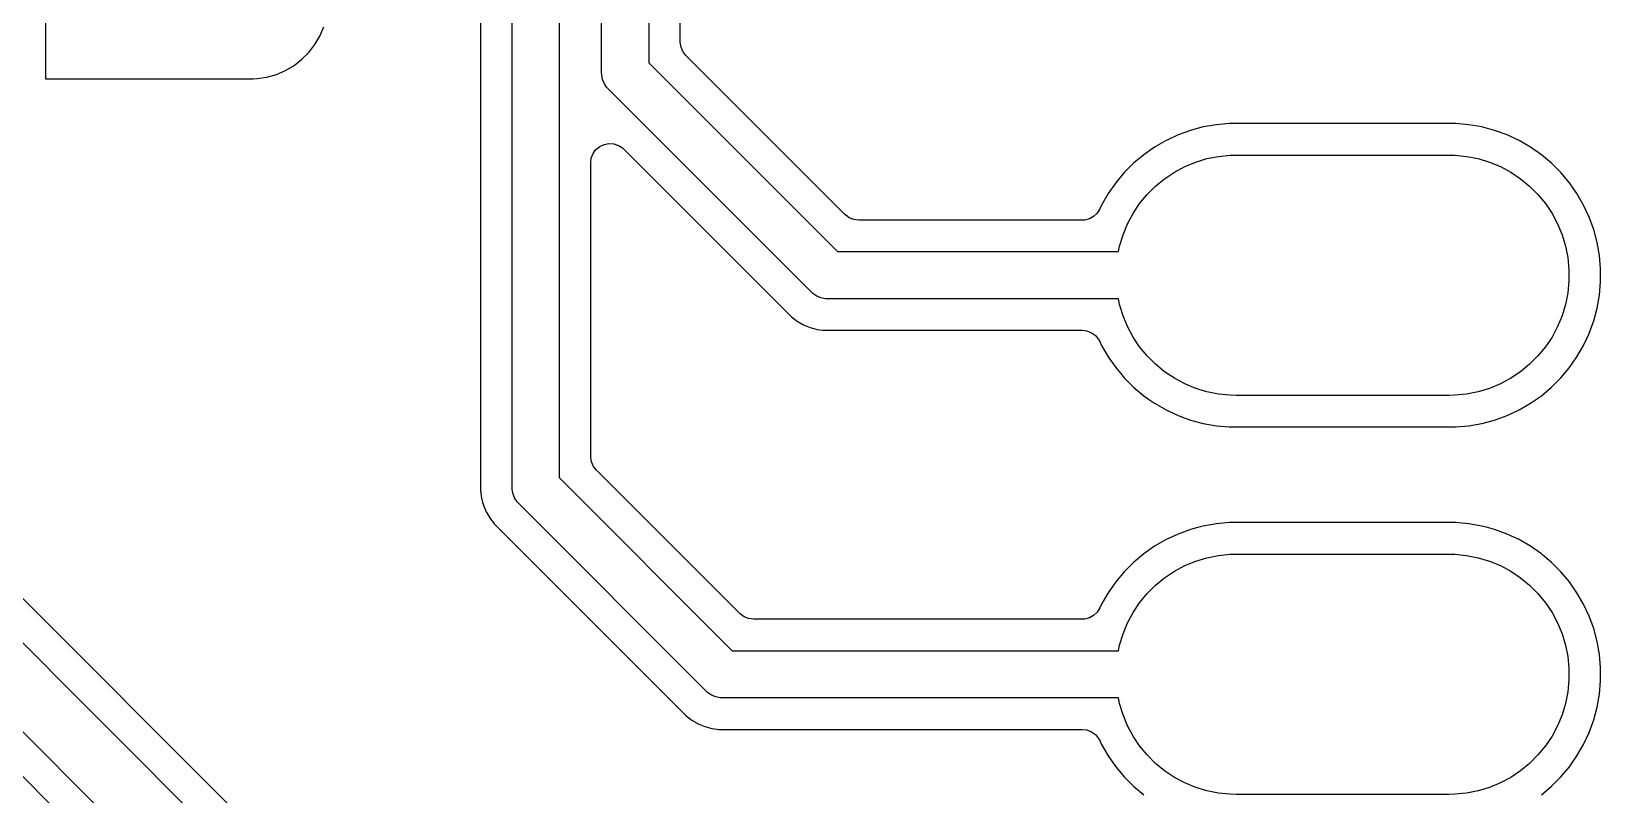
# Model space of a CAD drawing. Header units: millimetres. Extents: x 88 to 236, y -149 to -88.
# Drawn here: x 92.88 to 102.87, y -142.39 to -137.53 of the extents above; entities that cross this region are included whole.
import ezdxf

# ---------------------------------------------------------------- set-up
doc = ezdxf.new("R2010")
doc.units = ezdxf.units.MM
doc.layers.add('F.Cu', color=13, linetype='CONTINUOUS', true_color=0xc83434)

msp = doc.modelspace()

# ---------------------------------------------------------------- linework, layer by layer
at = {"layer": 'F.Cu', "linetype": 'CONTINUOUS'}
for p, q in [((96.81, -133.872894), (96.81, -137.727868)), ((96.51, -137.79), (96.51, -133.935026)), ((95.94, -140.43), (95.94, -134.072132)), ((96.24, -134.01), (96.24, -140.367868)), ((95.7395, -134.206543), (95.7395, -140.452973)), ((97.0105, -137.593456), (97.0105, -136.195544)), ((92.97, -137.33), (92.97, -137.829999)), ((95.409574, -143.723181), (89.236819, -137.550426)), ((94.684355, -137.611601), (94.716383, -137.557444)), ((94.716383, -137.557444), (94.716387, -137.557437)), ((94.716387, -137.557437), (94.74137, -137.499706)), ((89, -137.597158), (95.362842, -143.96)), ((94.601316, -137.705791), (94.645791, -137.661316)), ((94.645791, -137.661316), (94.684355, -137.611601)), ((97.010561, -137.597351), (97.0105, -137.593456)), ((97.015424, -137.628051), (97.010561, -137.597351)), ((97.027768, -137.656577), (97.015424, -137.628051)), ((97.046819, -137.681137), (97.027768, -137.656577)), ((94.439706, -137.80137), (94.497437, -137.776387)), ((94.497437, -137.776387), (94.497444, -137.776383)), ((94.497444, -137.776383), (94.551601, -137.744355)), ((94.551601, -137.744355), (94.601316, -137.705791)), ((96.81, -137.727868), (98.012132, -138.93)), ((98.058863, -138.693181), (97.046819, -137.681137)), ((95.138579, -144.301421), (88.658579, -137.821421)), ((92.97, -137.829999), (94.290961, -137.829999)), ((94.290961, -137.829999), (94.317152, -137.828765)), ((94.317152, -137.828765), (94.317159, -137.828764)), ((94.317159, -137.828764), (94.379282, -137.818925)), ((94.379282, -137.818925), (94.379288, -137.818924)), ((94.379288, -137.818924), (94.439706, -137.80137)), ((96.510722, -137.804703), (96.51, -137.79)), ((96.516459, -137.833543), (96.510722, -137.804703)), ((96.527712, -137.86071), (96.516459, -137.833543)), ((96.544048, -137.885159), (96.527712, -137.86071)), ((88.498248, -137.944642), (95.015359, -144.461753)), ((96.553934, -137.896066), (96.544048, -137.885159)), ((97.843934, -139.186066), (96.553934, -137.896066)), ((100.259372, -138.158315), (100.180178, -138.187138)), ((100.259386, -138.15831), (100.259372, -138.158315)), ((100.259392, -138.158309), (100.259386, -138.15831)), ((100.302683, -138.146709), (100.259392, -138.158309)), ((100.340826, -138.136488), (100.302683, -138.146709)), ((100.340833, -138.136487), (100.340826, -138.136488)), ((100.423853, -138.121848), (100.340833, -138.136487)), ((100.507844, -138.1145), (100.423853, -138.121848)), ((100.507845, -138.1145), (100.507844, -138.1145)), ((101.947155, -138.1145), (100.507845, -138.1145)), ((101.947156, -138.1145), (101.947155, -138.1145)), ((102.031147, -138.121848), (101.947156, -138.1145)), ((102.114166, -138.136487), (102.031145, -138.121848)), ((102.031145, -138.121848), (102.031147, -138.121848)), ((102.114173, -138.136488), (102.114166, -138.136487)), ((102.135994, -138.142335), (102.114173, -138.136488)), ((102.195608, -138.158309), (102.135994, -138.142335)), ((102.195616, -138.158312), (102.195608, -138.158309)), ((102.195627, -138.158315), (102.195616, -138.158312)), ((102.274821, -138.187138), (102.195627, -138.158315)), ((96.474108, -138.28066), (96.498057, -138.260847)), ((96.498057, -138.260847), (96.526182, -138.247613)), ((96.526182, -138.247613), (96.556714, -138.241789)), ((96.556714, -138.241789), (96.587735, -138.24374)), ((96.587735, -138.24374), (96.617297, -138.253345)), ((96.617297, -138.253345), (96.643541, -138.27)), ((96.643541, -138.27), (96.652181, -138.277863)), ((96.652181, -138.277863), (97.718394, -139.344077)), ((100.030725, -138.264941), (99.961676, -138.31329)), ((100.030742, -138.264931), (100.030725, -138.264941)), ((100.030743, -138.26493), (100.030742, -138.264931)), ((100.103757, -138.222775), (100.030743, -138.26493)), ((100.109704, -138.220001), (100.103757, -138.222775)), ((100.180161, -138.187146), (100.109704, -138.220001)), ((100.180178, -138.187138), (100.180161, -138.187146)), ((102.274838, -138.187146), (102.274821, -138.187138)), ((102.291826, -138.195068), (102.274838, -138.187146)), ((102.351243, -138.222775), (102.291826, -138.195068)), ((102.424257, -138.26493), (102.351243, -138.222775)), ((102.424265, -138.264936), (102.424257, -138.26493)), ((102.424274, -138.264941), (102.424265, -138.264936)), ((102.493323, -138.31329), (102.424274, -138.264941)), ((96.4405, -138.365544), (96.444396, -138.334706)), ((96.4405, -140.233456), (96.4405, -138.365544)), ((96.444396, -138.334706), (96.455838, -138.305807)), ((96.455838, -138.305807), (96.474108, -138.28066)), ((99.897076, -138.367498), (99.837498, -138.427076)), ((99.8971, -138.367476), (99.897076, -138.367498)), ((99.961673, -138.313292), (99.8971, -138.367476)), ((99.961676, -138.31329), (99.961673, -138.313292)), ((100.22292, -138.388448), (100.292279, -138.359719)), ((100.292279, -138.359719), (100.36412, -138.337926)), ((100.36412, -138.337926), (100.437751, -138.32328)), ((100.437751, -138.32328), (100.512463, -138.315921)), ((100.512463, -138.315921), (100.55, -138.315)), ((100.55, -138.315), (101.905, -138.315)), ((101.905, -138.315), (101.942537, -138.315921)), ((101.942537, -138.315921), (102.017249, -138.32328)), ((102.017249, -138.32328), (102.09088, -138.337926)), ((102.09088, -138.337926), (102.162721, -138.359719)), ((102.162721, -138.359719), (102.23208, -138.388448)), ((102.493326, -138.313292), (102.493323, -138.31329)), ((102.531708, -138.345499), (102.493326, -138.313292)), ((102.557904, -138.36748), (102.531708, -138.345499)), ((102.557911, -138.367487), (102.557904, -138.36748)), ((102.557923, -138.367498), (102.557911, -138.367487)), ((102.617501, -138.427076), (102.557923, -138.367498)), ((99.837476, -138.4271), (99.783292, -138.491673)), ((99.837498, -138.427076), (99.837476, -138.4271)), ((100.036257, -138.513172), (100.09429, -138.465546)), ((100.09429, -138.465546), (100.156711, -138.423838)), ((100.156711, -138.423838), (100.22292, -138.388448)), ((102.23208, -138.388448), (102.298289, -138.423838)), ((102.298289, -138.423838), (102.36071, -138.465546)), ((102.36071, -138.465546), (102.418743, -138.513172)), ((102.617512, -138.427088), (102.617501, -138.427076)), ((102.61752, -138.427096), (102.617512, -138.427088)), ((102.617523, -138.4271), (102.61752, -138.427096)), ((102.671707, -138.491673), (102.617523, -138.4271)), ((99.734931, -138.560742), (99.692776, -138.633754)), ((99.734941, -138.560725), (99.734931, -138.560742)), ((99.78329, -138.491676), (99.734941, -138.560725)), ((99.783292, -138.491673), (99.78329, -138.491676)), ((99.935546, -138.62429), (99.983172, -138.566257)), ((99.983172, -138.566257), (100.036257, -138.513172)), ((102.418743, -138.513172), (102.471828, -138.566257)), ((102.471828, -138.566257), (102.519454, -138.62429)), ((102.671709, -138.491676), (102.671707, -138.491673)), ((102.720058, -138.560725), (102.671709, -138.491676)), ((102.720061, -138.56073), (102.720058, -138.560725)), ((102.72007, -138.560743), (102.720061, -138.56073)), ((102.762225, -138.633757), (102.72007, -138.560743)), ((99.681512, -138.657908), (99.664951, -138.684207)), ((99.692775, -138.633757), (99.681512, -138.657908)), ((99.692776, -138.633755), (99.692775, -138.633757)), ((99.692776, -138.633754), (99.692776, -138.633755)), ((99.893838, -138.686711), (99.935546, -138.62429)), ((102.519454, -138.62429), (102.561162, -138.686711)), ((102.797853, -138.710161), (102.762225, -138.633757)), ((98.06166, -138.695892), (98.058863, -138.693181)), ((98.086807, -138.714162), (98.06166, -138.695892)), ((98.115706, -138.725604), (98.086807, -138.714162)), ((98.146544, -138.7295), (98.115706, -138.725604)), ((99.569133, -138.7295), (98.146544, -138.7295)), ((99.585103, -138.728467), (99.569133, -138.7295)), ((99.615182, -138.720633), (99.585103, -138.728467)), ((99.642367, -138.705564), (99.615182, -138.720633)), ((99.664951, -138.684207), (99.642367, -138.705564)), ((99.829719, -138.822279), (99.858448, -138.75292)), ((99.858448, -138.75292), (99.893838, -138.686711)), ((102.561162, -138.686711), (102.596552, -138.75292)), ((102.596552, -138.75292), (102.625281, -138.822279)), ((102.797861, -138.710178), (102.797853, -138.710161)), ((102.826684, -138.789372), (102.797861, -138.710178)), ((99.807926, -138.89412), (99.829719, -138.822279)), ((102.625281, -138.822279), (102.647074, -138.89412)), ((102.826691, -138.789392), (102.826684, -138.789372)), ((102.848512, -138.870828), (102.826691, -138.789392)), ((102.863152, -138.953857), (102.848512, -138.870828)), ((98.012132, -138.93), (99.800789, -138.93)), ((99.800789, -138.93), (99.807926, -138.89412)), ((102.647074, -138.89412), (102.66172, -138.967751)), ((102.66172, -138.967751), (102.669079, -139.042463)), ((102.8705, -139.037845), (102.863152, -138.953857)), ((102.669079, -139.042463), (102.669079, -139.117537)), ((102.8705, -139.122155), (102.8705, -139.037845)), ((102.669079, -139.117537), (102.66172, -139.192249)), ((102.863152, -139.206143), (102.8705, -139.122155)), ((97.854841, -139.195952), (97.843934, -139.186066)), ((97.87929, -139.212288), (97.854841, -139.195952)), ((97.906457, -139.223541), (97.87929, -139.212288)), ((97.935297, -139.229278), (97.906457, -139.223541)), ((97.95, -139.23), (97.935297, -139.229278)), ((99.800789, -139.23), (97.95, -139.23)), ((99.807926, -139.26588), (99.800789, -139.23)), ((99.829719, -139.337721), (99.807926, -139.26588)), ((102.647074, -139.26588), (102.625281, -139.337721)), ((102.66172, -139.192249), (102.647074, -139.26588)), ((102.848512, -139.289172), (102.863152, -139.206143)), ((97.718394, -139.344077), (97.718395, -139.344078)), ((97.718395, -139.344078), (97.718399, -139.344081)), ((97.718399, -139.344081), (97.718403, -139.344085)), ((97.718403, -139.344085), (97.754854, -139.372055)), ((97.754854, -139.372055), (97.794645, -139.395028)), ((99.858448, -139.40708), (99.829719, -139.337721)), ((102.625281, -139.337721), (102.596552, -139.40708)), ((102.797861, -139.449821), (102.826684, -139.370627)), ((102.826683, -139.370627), (102.826691, -139.370608)), ((102.826684, -139.370627), (102.826683, -139.370627)), ((102.826691, -139.370608), (102.848512, -139.289172)), ((97.794645, -139.395028), (97.837094, -139.412611)), ((97.837094, -139.412611), (97.881474, -139.424503)), ((97.881474, -139.424503), (97.915638, -139.429)), ((97.915638, -139.429), (97.927026, -139.4305)), ((97.927026, -139.4305), (97.927027, -139.4305)), ((97.927027, -139.4305), (97.972972, -139.4305)), ((97.972972, -139.4305), (99.569133, -139.4305)), ((99.569133, -139.4305), (99.599971, -139.434396)), ((99.599971, -139.434396), (99.62887, -139.445838)), ((99.62887, -139.445838), (99.654017, -139.464108)), ((99.654017, -139.464108), (99.67383, -139.488057)), ((99.893838, -139.473289), (99.858448, -139.40708)), ((99.935546, -139.53571), (99.893838, -139.473289)), ((102.561162, -139.473289), (102.519454, -139.53571)), ((102.596552, -139.40708), (102.561162, -139.473289)), ((102.762225, -139.526243), (102.797856, -139.449833)), ((102.797856, -139.449833), (102.797858, -139.449826)), ((102.797858, -139.449826), (102.797861, -139.449821)), ((99.67383, -139.488057), (99.681511, -139.502088)), ((99.681511, -139.502088), (99.692775, -139.526243)), ((99.692775, -139.526243), (99.73493, -139.599257)), ((99.983172, -139.593743), (99.935546, -139.53571)), ((102.519454, -139.53571), (102.471828, -139.593743)), ((102.72007, -139.599257), (102.762225, -139.526243)), ((99.73493, -139.599257), (99.734936, -139.599265)), ((99.734936, -139.599265), (99.734941, -139.599274)), ((99.734941, -139.599274), (99.78329, -139.668323)), ((99.78329, -139.668323), (99.783292, -139.668326)), ((99.783292, -139.668326), (99.813317, -139.704108)), ((100.036257, -139.646828), (99.983172, -139.593743)), ((100.09429, -139.694454), (100.036257, -139.646828)), ((102.418743, -139.646828), (102.36071, -139.694454)), ((102.471828, -139.593743), (102.418743, -139.646828)), ((102.61752, -139.732904), (102.671713, -139.668319)), ((102.671713, -139.668319), (102.72007, -139.599257)), ((99.813317, -139.704108), (99.83748, -139.732904)), ((99.83748, -139.732904), (99.837487, -139.732911)), ((99.837487, -139.732911), (99.837498, -139.732923)), ((99.837498, -139.732923), (99.897076, -139.792501)), ((100.156711, -139.736162), (100.09429, -139.694454)), ((100.22292, -139.771552), (100.156711, -139.736162)), ((100.292279, -139.800281), (100.22292, -139.771552)), ((102.23208, -139.771552), (102.162721, -139.800281)), ((102.298289, -139.736162), (102.23208, -139.771552)), ((102.36071, -139.694454), (102.298289, -139.736162)), ((102.557904, -139.79252), (102.61752, -139.732904)), ((99.897076, -139.792501), (99.897088, -139.792512)), ((99.897088, -139.792512), (99.897096, -139.79252)), ((99.897096, -139.79252), (99.8971, -139.792523)), ((99.8971, -139.792523), (99.961673, -139.846707)), ((99.961673, -139.846707), (99.961677, -139.846709)), ((99.961677, -139.846709), (99.961681, -139.846713)), ((99.961681, -139.846713), (99.992927, -139.868591)), ((99.992927, -139.868591), (100.030725, -139.895058)), ((100.36412, -139.822074), (100.292279, -139.800281)), ((100.437751, -139.83672), (100.36412, -139.822074)), ((100.512463, -139.844079), (100.437751, -139.83672)), ((100.55, -139.845), (100.512463, -139.844079)), ((101.905, -139.845), (100.55, -139.845)), ((101.942537, -139.844079), (101.905, -139.845)), ((102.017249, -139.83672), (101.942537, -139.844079)), ((102.09088, -139.822074), (102.017249, -139.83672)), ((102.162721, -139.800281), (102.09088, -139.822074)), ((102.424257, -139.89507), (102.493319, -139.846713)), ((102.493319, -139.846713), (102.557904, -139.79252)), ((100.030725, -139.895058), (100.03073, -139.895061)), ((100.03073, -139.895061), (100.030743, -139.89507)), ((100.030743, -139.89507), (100.103757, -139.937225)), ((100.103757, -139.937225), (100.180161, -139.972853)), ((100.180161, -139.972853), (100.180178, -139.972861)), ((100.180178, -139.972861), (100.259372, -140.001684)), ((102.20498, -139.998279), (102.274821, -139.972861)), ((102.274821, -139.972861), (102.274826, -139.972858)), ((102.274826, -139.972858), (102.274833, -139.972856)), ((102.274833, -139.972856), (102.351243, -139.937225)), ((102.351243, -139.937225), (102.424257, -139.89507)), ((100.259372, -140.001684), (100.259375, -140.001684)), ((100.259375, -140.001684), (100.259392, -140.001691)), ((100.259392, -140.001691), (100.340828, -140.023512)), ((100.340828, -140.023512), (100.423857, -140.038152)), ((100.423857, -140.038152), (100.507843, -140.045499)), ((100.507843, -140.045499), (100.507844, -140.0455)), ((100.507844, -140.0455), (100.507845, -140.0455)), ((100.507845, -140.0455), (101.947156, -140.0455)), ((101.947156, -140.045499), (102.031143, -140.038152)), ((101.947156, -140.0455), (101.947156, -140.045499)), ((102.031143, -140.038152), (102.114172, -140.023512)), ((102.114172, -140.023512), (102.195608, -140.001691)), ((102.195608, -140.001691), (102.20498, -139.998279)), ((96.440561, -140.237351), (96.4405, -140.233456)), ((96.445424, -140.268051), (96.440561, -140.237351)), ((96.457768, -140.296577), (96.445424, -140.268051)), ((96.24, -140.367868), (97.342132, -141.47)), ((96.476819, -140.321137), (96.457768, -140.296577)), ((97.388863, -141.233181), (96.476819, -140.321137)), ((95.7395, -140.452973), (95.745496, -140.498521)), ((95.940722, -140.444703), (95.94, -140.43)), ((95.946459, -140.473543), (95.940722, -140.444703)), ((95.957712, -140.50071), (95.946459, -140.473543)), ((95.745496, -140.498521), (95.745498, -140.498532)), ((95.745498, -140.498532), (95.752345, -140.524081)), ((95.752345, -140.524081), (95.752345, -140.524083)), ((95.752345, -140.524083), (95.757386, -140.542897)), ((95.757386, -140.542897), (95.757392, -140.542915)), ((95.757392, -140.542915), (95.774967, -140.585345)), ((95.972686, -140.523121), (95.957712, -140.50071)), ((95.974048, -140.525159), (95.972686, -140.523121)), ((95.983934, -140.536066), (95.974048, -140.525159)), ((97.173934, -141.726066), (95.983934, -140.536066)), ((95.774967, -140.585345), (95.77497, -140.585351)), ((95.77497, -140.585351), (95.774972, -140.585355)), ((95.774972, -140.585355), (95.779161, -140.592611)), ((95.779161, -140.592611), (95.797138, -140.62375)), ((95.797138, -140.62375), (95.797944, -140.625145)), ((95.797944, -140.625145), (95.825915, -140.661597)), ((95.825915, -140.661597), (97.048403, -141.884085)), ((100.340826, -140.676488), (100.297184, -140.688182)), ((100.340833, -140.676487), (100.340826, -140.676488)), ((100.423853, -140.661848), (100.340833, -140.676487)), ((100.507844, -140.6545), (100.423853, -140.661848)), ((100.507845, -140.6545), (100.507844, -140.6545)), ((101.947155, -140.6545), (100.507845, -140.6545)), ((101.947156, -140.6545), (101.947155, -140.6545)), ((102.031147, -140.661848), (101.947156, -140.6545)), ((102.114166, -140.676487), (102.031145, -140.661848)), ((102.031145, -140.661848), (102.031147, -140.661848)), ((102.114173, -140.676488), (102.114166, -140.676487)), ((102.135994, -140.682335), (102.114173, -140.676488)), ((100.103757, -140.762775), (100.030743, -140.80493)), ((100.118262, -140.756011), (100.103757, -140.762775)), ((100.180161, -140.727146), (100.118262, -140.756011)), ((100.180178, -140.727138), (100.180161, -140.727146)), ((100.259372, -140.698315), (100.180178, -140.727138)), ((100.259386, -140.69831), (100.259372, -140.698315)), ((100.259392, -140.698309), (100.259386, -140.69831)), ((100.297184, -140.688182), (100.259392, -140.698309)), ((102.195608, -140.698309), (102.135994, -140.682335)), ((102.195616, -140.698312), (102.195608, -140.698309)), ((102.195627, -140.698315), (102.195616, -140.698312)), ((102.274821, -140.727138), (102.195627, -140.698315)), ((102.274838, -140.727146), (102.274821, -140.727138)), ((102.304116, -140.740799), (102.274838, -140.727146)), ((102.351243, -140.762775), (102.304116, -140.740799)), ((102.357435, -140.76635), (102.351243, -140.762775)), ((102.424257, -140.80493), (102.357435, -140.76635)), ((99.961673, -140.853292), (99.8971, -140.907476)), ((99.961676, -140.85329), (99.961673, -140.853292)), ((100.030725, -140.804941), (99.961676, -140.85329)), ((100.030742, -140.804931), (100.030725, -140.804941)), ((100.030743, -140.80493), (100.030742, -140.804931)), ((100.36412, -140.877926), (100.437751, -140.86328)), ((100.437751, -140.86328), (100.512463, -140.855921)), ((100.512463, -140.855921), (100.55, -140.855)), ((100.55, -140.855), (101.905, -140.855)), ((101.905, -140.855), (101.942537, -140.855921)), ((101.942537, -140.855921), (102.017249, -140.86328)), ((102.017249, -140.86328), (102.09088, -140.877926)), ((102.424265, -140.804936), (102.424257, -140.80493)), ((102.424274, -140.804941), (102.424265, -140.804936)), ((102.493318, -140.853286), (102.424274, -140.804941)), ((102.493319, -140.853287), (102.493318, -140.853286)), ((102.500962, -140.8597), (102.493319, -140.853287)), ((102.500966, -140.859703), (102.500962, -140.8597)), ((102.54327, -140.895201), (102.500966, -140.859703)), ((99.837476, -140.9671), (99.783292, -141.031673)), ((99.837498, -140.967076), (99.837476, -140.9671)), ((99.897076, -140.907498), (99.837498, -140.967076)), ((99.8971, -140.907476), (99.897076, -140.907498)), ((100.09429, -141.005546), (100.156711, -140.963838)), ((100.156711, -140.963838), (100.22292, -140.928448)), ((100.22292, -140.928448), (100.292279, -140.899719)), ((100.292279, -140.899719), (100.36412, -140.877926)), ((102.09088, -140.877926), (102.162721, -140.899719)), ((102.162721, -140.899719), (102.23208, -140.928448)), ((102.23208, -140.928448), (102.298289, -140.963838)), ((102.298289, -140.963838), (102.36071, -141.005546)), ((102.557904, -140.90748), (102.54327, -140.895201)), ((102.557911, -140.907487), (102.557904, -140.90748)), ((102.557923, -140.907498), (102.557911, -140.907487)), ((102.617501, -140.967076), (102.557923, -140.907498)), ((102.617512, -140.967088), (102.617501, -140.967076)), ((102.61752, -140.967096), (102.617512, -140.967088)), ((102.617523, -140.9671), (102.61752, -140.967096)), ((102.671707, -141.031673), (102.617523, -140.9671)), ((99.78329, -141.031676), (99.734941, -141.100725)), ((99.783292, -141.031673), (99.78329, -141.031676)), ((99.983172, -141.106257), (100.036257, -141.053172)), ((100.036257, -141.053172), (100.09429, -141.005546)), ((102.36071, -141.005546), (102.418743, -141.053172)), ((102.418743, -141.053172), (102.471828, -141.106257)), ((102.671709, -141.031676), (102.671707, -141.031673)), ((102.671713, -141.031681), (102.671709, -141.031676)), ((102.693591, -141.062927), (102.671713, -141.031681)), ((102.720058, -141.100725), (102.693591, -141.062927)), ((99.692775, -141.173757), (99.681512, -141.197908)), ((99.692776, -141.173755), (99.692775, -141.173757)), ((99.730796, -141.107904), (99.692776, -141.173754)), ((99.692776, -141.173754), (99.692776, -141.173755)), ((99.73493, -141.100743), (99.730796, -141.107904)), ((99.734932, -141.100739), (99.73493, -141.100743)), ((99.734941, -141.100725), (99.734932, -141.100739)), ((99.893838, -141.226711), (99.935546, -141.16429)), ((99.935546, -141.16429), (99.983172, -141.106257)), ((102.471828, -141.106257), (102.519454, -141.16429)), ((102.519454, -141.16429), (102.561162, -141.226711)), ((102.720061, -141.10073), (102.720058, -141.100725)), ((102.72007, -141.100743), (102.720061, -141.10073)), ((102.762225, -141.173757), (102.72007, -141.100743)), ((102.797853, -141.250161), (102.762225, -141.173757)), ((97.39166, -141.235892), (97.388863, -141.233181)), ((97.416807, -141.254162), (97.39166, -141.235892)), ((97.445706, -141.265604), (97.416807, -141.254162)), ((97.476544, -141.2695), (97.445706, -141.265604)), ((99.569133, -141.2695), (97.476544, -141.2695)), ((99.585103, -141.268467), (99.569133, -141.2695)), ((99.615182, -141.260633), (99.585103, -141.268467)), ((99.642367, -141.245564), (99.615182, -141.260633)), ((99.664951, -141.224207), (99.642367, -141.245564)), ((99.681512, -141.197908), (99.664951, -141.224207)), ((99.858448, -141.29292), (99.893838, -141.226711)), ((102.561162, -141.226711), (102.596552, -141.29292)), ((102.797861, -141.250178), (102.797853, -141.250161)), ((102.820443, -141.312225), (102.797861, -141.250178)), ((99.807926, -141.43412), (99.829719, -141.362279)), ((99.829719, -141.362279), (99.858448, -141.29292)), ((102.596552, -141.29292), (102.625281, -141.362279)), ((102.625281, -141.362279), (102.647074, -141.43412)), ((102.826691, -141.329392), (102.820443, -141.312225)), ((102.848512, -141.410828), (102.826691, -141.329392)), ((97.342132, -141.47), (99.800789, -141.47)), ((99.800789, -141.47), (99.807926, -141.43412)), ((102.647074, -141.43412), (102.66172, -141.507751)), ((102.863152, -141.493857), (102.848512, -141.410828)), ((102.66172, -141.507751), (102.669079, -141.582463)), ((102.8705, -141.577845), (102.863152, -141.493857)), ((102.669079, -141.657537), (102.66172, -141.732249)), ((102.669079, -141.582463), (102.669079, -141.657537)), ((102.863152, -141.746143), (102.8705, -141.662155)), ((102.8705, -141.662155), (102.8705, -141.577845)), ((97.184841, -141.735952), (97.173934, -141.726066)), ((97.20929, -141.752288), (97.184841, -141.735952)), ((97.236457, -141.763541), (97.20929, -141.752288)), ((97.265297, -141.769278), (97.236457, -141.763541)), ((97.28, -141.77), (97.265297, -141.769278)), ((99.800789, -141.77), (97.28, -141.77)), ((99.807926, -141.80588), (99.800789, -141.77)), ((102.66172, -141.732249), (102.647074, -141.80588)), ((102.848512, -141.829172), (102.863152, -141.746143)), ((99.829719, -141.877721), (99.807926, -141.80588)), ((102.647074, -141.80588), (102.625281, -141.877721)), ((102.826691, -141.910608), (102.848512, -141.829172)), ((97.048403, -141.884085), (97.084855, -141.912056)), ((97.084855, -141.912056), (97.118978, -141.931756)), ((97.118978, -141.931756), (97.124645, -141.935028)), ((97.124645, -141.935028), (97.167094, -141.952611)), ((97.167094, -141.952611), (97.211474, -141.964503)), ((97.211474, -141.964503), (97.245638, -141.969)), ((97.245638, -141.969), (97.257026, -141.9705)), ((97.257026, -141.9705), (97.257027, -141.9705)), ((97.257027, -141.9705), (97.302972, -141.9705)), ((97.302972, -141.9705), (99.569133, -141.9705)), ((99.569133, -141.9705), (99.599971, -141.974396)), ((99.599971, -141.974396), (99.62887, -141.985838)), ((99.858448, -141.94708), (99.829719, -141.877721)), ((99.893838, -142.013289), (99.858448, -141.94708)), ((102.596552, -141.94708), (102.561162, -142.013289)), ((102.625281, -141.877721), (102.596552, -141.94708)), ((102.797861, -141.989821), (102.826684, -141.910627)), ((102.826683, -141.910627), (102.826691, -141.910608)), ((102.826684, -141.910627), (102.826683, -141.910627)), ((99.62887, -141.985838), (99.654017, -142.004108)), ((99.654017, -142.004108), (99.67383, -142.028057)), ((99.67383, -142.028057), (99.681511, -142.042088)), ((99.681511, -142.042088), (99.692775, -142.066243)), ((99.692775, -142.066243), (99.73493, -142.139257)), ((99.935546, -142.07571), (99.893838, -142.013289)), ((102.561162, -142.013289), (102.519454, -142.07571)), ((102.72007, -142.139257), (102.762225, -142.066243)), ((102.762225, -142.066243), (102.797856, -141.989833)), ((102.797856, -141.989833), (102.797858, -141.989826)), ((102.797858, -141.989826), (102.797861, -141.989821)), ((99.73493, -142.139257), (99.734936, -142.139265)), ((99.734936, -142.139265), (99.734941, -142.139274)), ((99.734941, -142.139274), (99.78329, -142.208323)), ((99.983172, -142.133743), (99.935546, -142.07571)), ((100.036257, -142.186828), (99.983172, -142.133743)), ((102.471828, -142.133743), (102.418743, -142.186828)), ((102.519454, -142.07571), (102.471828, -142.133743)), ((102.671713, -142.208319), (102.72007, -142.139257)), ((99.78329, -142.208323), (99.783292, -142.208326)), ((99.783292, -142.208326), (99.827569, -142.261092)), ((99.827569, -142.261092), (99.83748, -142.272904)), ((99.83748, -142.272904), (99.837487, -142.272911)), ((99.837487, -142.272911), (99.837498, -142.272923)), ((99.837498, -142.272923), (99.897076, -142.332501)), ((100.09429, -142.234454), (100.036257, -142.186828)), ((100.156711, -142.276162), (100.09429, -142.234454)), ((102.36071, -142.234454), (102.298289, -142.276162)), ((102.418743, -142.186828), (102.36071, -142.234454)), ((102.557904, -142.33252), (102.61752, -142.272904)), ((102.61752, -142.272904), (102.671713, -142.208319)), ((99.897076, -142.332501), (99.897088, -142.332512)), ((99.897088, -142.332512), (99.897096, -142.33252)), ((99.897096, -142.33252), (99.8971, -142.332523)), ((99.8971, -142.332523), (99.961673, -142.386707)), ((100.22292, -142.311552), (100.156711, -142.276162)), ((100.292279, -142.340281), (100.22292, -142.311552)), ((100.36412, -142.362074), (100.292279, -142.340281)), ((100.437751, -142.37672), (100.36412, -142.362074)), ((102.09088, -142.362074), (102.017249, -142.37672)), ((102.162721, -142.340281), (102.09088, -142.362074)), ((102.23208, -142.311552), (102.162721, -142.340281)), ((102.298289, -142.276162), (102.23208, -142.311552)), ((102.493319, -142.386713), (102.557904, -142.33252)), ((100.512463, -142.384079), (100.437751, -142.37672)), ((100.55, -142.385), (100.512463, -142.384079)), ((101.905, -142.385), (100.55, -142.385)), ((101.942537, -142.384079), (101.905, -142.385)), ((102.017249, -142.37672), (101.942537, -142.384079))]:
    msp.add_line(p, q, dxfattribs=at)

doc.saveas('drawing.dxf')
